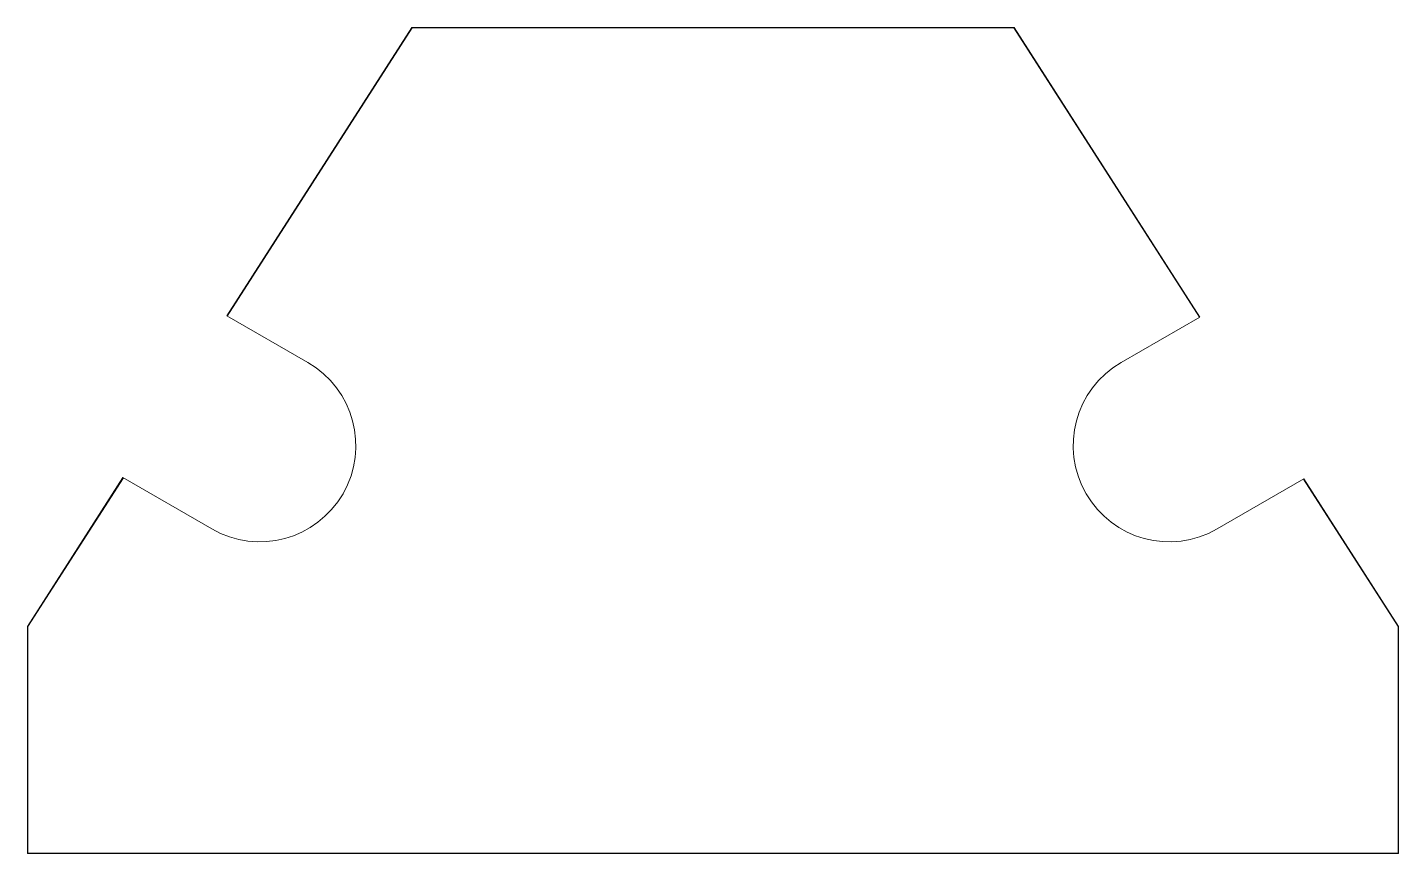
# Model space of a CAD drawing. Header units: millimetres. Extents: x 93.6 to 137.4, y -206.6 to -180.2.
import ezdxf

# ---------------------------------------------------------------- set-up
doc = ezdxf.new("R2010")
doc.units = ezdxf.units.MM
doc.header["$MEASUREMENT"] = 0
doc.layers.add('layer 1', color=7, linetype='Continuous')

msp = doc.modelspace()

# ---------------------------------------------------------------- linework, layer by layer
at = {"layer": 'layer 1', "color": 20, "lineweight": 9}
for points, knots in [([(93.6422, -206.5896), (93.6422, -206.5896), (137.3683, -206.5896), (137.3683, -206.5896), (137.3683, -206.5896), (137.3683, -206.5896), (137.3697, -199.3421), (137.3697, -199.3421), (137.3697, -199.3421), (137.3697, -199.3421), (134.3494, -194.6372), (134.3494, -194.6372), (134.3494, -194.6372), (134.3494, -194.6372), (131.5858, -196.2328), (131.5858, -196.2328), (131.5858, -196.2328), (130.1208, -197.0786), (128.2476, -196.5767), (127.4018, -195.1117), (127.4018, -195.1117), (126.556, -193.6467), (127.0579, -191.7735), (128.5229, -190.9277), (128.5229, -190.9277), (128.5229, -190.9277), (131.0365, -189.4765), (131.0365, -189.4765), (131.0365, -189.4765), (131.0365, -189.4765), (125.1058, -180.2379), (125.1058, -180.2379), (125.1058, -180.2379), (125.1058, -180.2379), (105.9058, -180.2379), (105.9058, -180.2379), (105.9058, -180.2379), (105.9058, -180.2379), (100.0015, -189.4357), (100.0015, -189.4357), (100.0015, -189.4357), (100.0015, -189.4357), (102.5857, -190.9277), (102.5857, -190.9277), (102.5857, -190.9277), (104.0507, -191.7735), (104.5526, -193.6467), (103.7068, -195.1117), (103.7068, -195.1117), (102.861, -196.5767), (100.9878, -197.0786), (99.5228, -196.2328), (99.5228, -196.2328), (99.5228, -196.2328), (96.6886, -194.5965), (96.6886, -194.5965), (96.6886, -194.5965), (96.6886, -194.5965), (93.6422, -199.3421), (93.6422, -199.3421), (93.6422, -199.3421), (93.6422, -199.3421), (93.6422, -206.5896), (93.6422, -206.5896)], [0, 0, 0, 0, 0.0588235, 0.0588235, 0.0588235, 0.0588235, 0.1176471, 0.1176471, 0.1176471, 0.1176471, 0.1764706, 0.1764706, 0.1764706, 0.1764706, 0.2352941, 0.2352941, 0.2352941, 0.2352941, 0.2941176, 0.2941176, 0.2941176, 0.2941176, 0.3529412, 0.3529412, 0.3529412, 0.3529412, 0.4117647, 0.4117647, 0.4117647, 0.4117647, 0.4705882, 0.4705882, 0.4705882, 0.4705882, 0.5294118, 0.5294118, 0.5294118, 0.5294118, 0.5882353, 0.5882353, 0.5882353, 0.5882353, 0.6470588, 0.6470588, 0.6470588, 0.6470588, 0.7058824, 0.7058824, 0.7058824, 0.7058824, 0.7647059, 0.7647059, 0.7647059, 0.7647059, 0.8235294, 0.8235294, 0.8235294, 0.8235294, 0.8823529, 0.8823529, 0.8823529, 0.8823529, 1, 1, 1, 1]), ([(105.9058, -180.2379), (105.9058, -180.2379), (105.9145, -180.2535), (105.9145, -180.2535), (105.9145, -180.2535), (105.9145, -180.2535), (100.0151, -189.4435), (100.0151, -189.4435)], [0, 0, 0, 0, 0.3333333, 0.3333333, 0.3333333, 0.3333333, 1, 1, 1, 1]), ([(125.1058, -180.2379), (125.1058, -180.2379), (125.0975, -180.2535), (125.0975, -180.2535), (125.0975, -180.2535), (125.0975, -180.2535), (105.9145, -180.2535), (105.9145, -180.2535)], [0, 0, 0, 0, 0.3333333, 0.3333333, 0.3333333, 0.3333333, 1, 1, 1, 1]), ([(137.3697, -199.3421), (137.3697, -199.3421), (137.3541, -199.3467), (137.3541, -199.3467), (137.3541, -199.3467), (137.3541, -199.3467), (134.3359, -194.645), (134.3359, -194.645)], [0, 0, 0, 0, 0.3333333, 0.3333333, 0.3333333, 0.3333333, 1, 1, 1, 1]), ([(93.6422, -199.3421), (93.6422, -199.3421), (93.6579, -199.3467), (93.6579, -199.3467), (93.6579, -199.3467), (93.6579, -199.3467), (93.6579, -206.5741), (93.6579, -206.5741), (93.6579, -206.5741), (93.6579, -206.5741), (93.6422, -206.5896), (93.6422, -206.5896)], [0, 0, 0, 0, 0.25, 0.25, 0.25, 0.25, 0.5, 0.5, 0.5, 0.5, 1, 1, 1, 1]), ([(93.6579, -206.5741), (93.6579, -206.5741), (137.3526, -206.5741), (137.3526, -206.5741), (137.3526, -206.5741), (137.3526, -206.5741), (137.3683, -206.5896), (137.3683, -206.5896)], [0, 0, 0, 0, 0.3333333, 0.3333333, 0.3333333, 0.3333333, 1, 1, 1, 1])]:
    msp.add_open_spline(points, degree=3, knots=knots, dxfattribs=at)
for points in [[(131.0231, -189.4843), (131.0231, -189.4843), (125.0975, -180.2535), (125.0975, -180.2535)], [(96.7022, -194.6043), (96.7022, -194.6043), (93.6579, -199.3467), (93.6579, -199.3467)], [(137.3526, -206.5741), (137.3526, -206.5741), (137.3541, -199.3467), (137.3541, -199.3467)]]:
    msp.add_open_spline(points, degree=3, dxfattribs=at)

doc.saveas('drawing.dxf')
